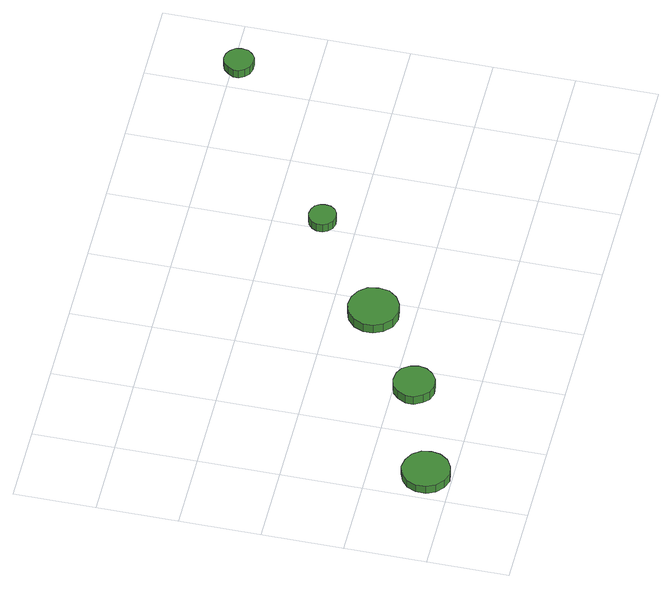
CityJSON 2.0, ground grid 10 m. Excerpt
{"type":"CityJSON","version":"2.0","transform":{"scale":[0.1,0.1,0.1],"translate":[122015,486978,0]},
"CityObjects":{
"tree1":{"type":"SolitaryVegetationObject","attributes":{"function":"something"},"geometry":[{"type":"MultiSurface","lod":"1","boundaries":[[[0,1,2,3,4,5,6,7,8,9,10,11,12,13,14]],[[15,16,17,18,19,20,21,22,23,24,25,26,27,28,29]],[[0,29,28,1]],[[1,28,27,2]],[[2,27,26,3]],[[3,26,25,4]],[[4,25,24,5]],[[5,24,23,6]],[[6,23,22,7]],[[7,22,21,8]],[[8,21,20,9]],[[9,20,19,10]],[[10,19,18,11]],[[11,18,17,12]],[[12,17,16,13]],[[13,16,15,14]],[[14,15,29,0]]]}]},
"tree2":{"type":"SolitaryVegetationObject","attributes":{"function":"something"},"geometry":[{"type":"MultiSurface","lod":"1","boundaries":[[[30,31,32,33,34,35,36,37,38,39,40,41,42,43,44]],[[45,46,47,48,49,50,51,52,53,54,55,56,57,58,59]],[[30,59,58,31]],[[31,58,57,32]],[[32,57,56,33]],[[33,56,55,34]],[[34,55,54,35]],[[35,54,53,36]],[[36,53,52,37]],[[37,52,51,38]],[[38,51,50,39]],[[39,50,49,40]],[[40,49,48,41]],[[41,48,47,42]],[[42,47,46,43]],[[43,46,45,44]],[[44,45,59,30]]]}]},
"tree3":{"type":"SolitaryVegetationObject","attributes":{"function":"something"},"geometry":[{"type":"MultiSurface","lod":"1","boundaries":[[[60,61,62,63,64,65,66,67,68,69,70,71,72,73,74]],[[75,76,77,78,79,80,81,82,83,84,85,86,87,88,89]],[[60,89,88,61]],[[61,88,87,62]],[[62,87,86,63]],[[63,86,85,64]],[[64,85,84,65]],[[65,84,83,66]],[[66,83,82,67]],[[67,82,81,68]],[[68,81,80,69]],[[69,80,79,70]],[[70,79,78,71]],[[71,78,77,72]],[[72,77,76,73]],[[73,76,75,74]],[[74,75,89,60]]]}]},
"tree4":{"type":"SolitaryVegetationObject","attributes":{"function":"something"},"geometry":[{"type":"MultiSurface","lod":"1","boundaries":[[[90,91,92,93,94,95,96,97,98,99,100,101,102,103,104]],[[105,106,107,108,109,110,111,112,113,114,115,116,117,118,119]],[[90,119,118,91]],[[91,118,117,92]],[[92,117,116,93]],[[93,116,115,94]],[[94,115,114,95]],[[95,114,113,96]],[[96,113,112,97]],[[97,112,111,98]],[[98,111,110,99]],[[99,110,109,100]],[[100,109,108,101]],[[101,108,107,102]],[[102,107,106,103]],[[103,106,105,104]],[[104,105,119,90]]]}]},
"tree5":{"type":"SolitaryVegetationObject","attributes":{"function":"something"},"geometry":[{"type":"MultiSurface","lod":"1","boundaries":[[[120,121,122,123,124,125,126,127,128,129,130,131,132,133,134]],[[135,136,137,138,139,140,141,142,143,144,145,146,147,148,149]],[[120,149,148,121]],[[121,148,147,122]],[[122,147,146,123]],[[123,146,145,124]],[[124,145,144,125]],[[125,144,143,126]],[[126,143,142,127]],[[127,142,141,128]],[[128,141,140,129]],[[129,140,139,130]],[[130,139,138,131]],[[131,138,137,132]],[[132,137,136,133]],[[133,136,135,134]],[[134,135,149,120]]]}]}
},
"vertices":[
[64,31,20],[62,43,20],[55,53,20],[44,59,20],[32,61,20],[21,57,20],[12,49,20],[7,38,20],[7,25,20],[12,14,20],[21,6,20],[32,2,20],[44,4,20],[55,10,20],[62,20,20],[62,20,8],[55,10,8],[44,4,8],[32,2,8],[21,6,8],[12,14,8],[7,25,8],[7,38,8],[12,49,8],[21,57,8],[32,61,8],[44,59,8],[55,53,8],[62,43,8],[64,31,8],
[194,76,22],[192,86,22],[186,95,22],[177,100,22],[166,101,22],[156,98,22],[149,91,22],[144,81,22],[144,71,22],[149,61,22],[156,54,22],[166,51,22],[177,52,22],[186,58,22],[192,66,22],[192,66,9],[186,58,9],[177,52,9],[166,51,9],[156,54,9],[149,61,9],[144,71,9],[144,81,9],[149,91,9],[156,98,9],[166,101,9],[177,100,9],[186,95,9],[192,86,9],[194,76,9],
[309,150,20],[307,163,20],[299,173,20],[288,179,20],[275,181,20],[263,177,20],[253,168,20],[248,156,20],[248,144,20],[253,132,20],[263,123,20],[275,119,20],[288,121,20],[299,127,20],[307,137,20],[307,137,7],[299,127,7],[288,121,7],[275,119,7],[263,123,7],[253,132,7],[248,144,7],[248,156,7],[253,168,7],[263,177,7],[275,181,7],[288,179,7],[299,173,7],[307,163,7],[309,150,7],
[427,242,20],[426,248,20],[422,254,20],[416,257,20],[409,258,20],[402,256,20],[397,251,20],[394,245,20],[394,238,20],[397,232,20],[402,227,20],[409,225,20],[416,226,20],[422,229,20],[426,235,20],[426,235,8],[422,229,8],[416,226,8],[409,225,8],[402,227,8],[397,232,8],[394,238,8],[394,245,8],[397,251,8],[402,256,8],[409,258,8],[416,257,8],[422,254,8],[426,248,8],[427,242,8],
[654,394,18],[653,401,18],[648,407,18],[642,411,18],[634,412,18],[627,409,18],[622,404,18],[618,397,18],[618,390,18],[622,383,18],[627,378,18],[634,376,18],[642,376,18],[648,380,18],[653,386,18],[653,386,6],[648,380,6],[642,376,6],[634,376,6],[627,378,6],[622,383,6],[618,390,6],[618,397,6],[622,404,6],[627,409,6],[634,412,6],[642,411,6],[648,407,6],[653,401,6],[654,394,6]
]}
